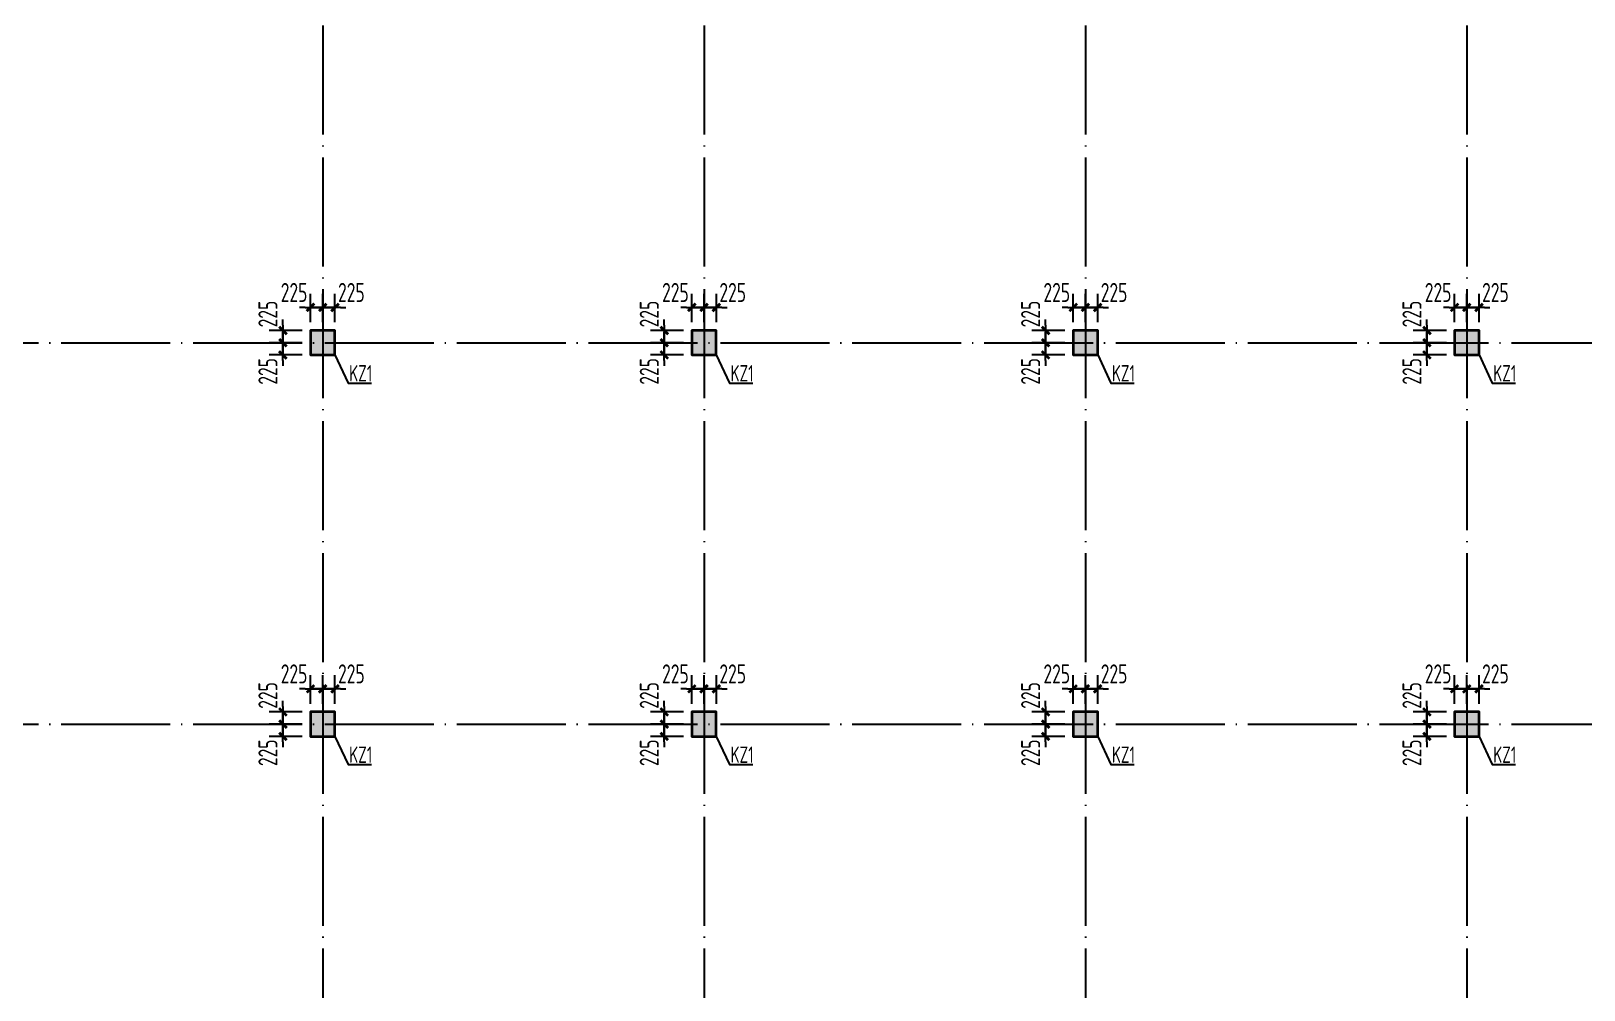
# Model space of a CAD drawing. Extents: x 8268344 to 8869063, y 669070 to 951310.
# Drawn here: x 8497654 to 8526159, y 915670 to 933268 of the extents above; entities that cross this region are included whole.
import ezdxf

# ---------------------------------------------------------------- set-up
doc = ezdxf.new("R2010")
doc.units = 0
doc.header["$LTSCALE"] = 1000
doc.linetypes.add('DOTE', pattern=[2.42, 2, -0.2, 0.02, -0.2])
doc.layers.get('0').update_dxf_attribs({"linetype": 'CONTINUOUS'})
doc.layers.get('Defpoints').update_dxf_attribs({"linetype": 'CONTINUOUS'})
for name, color, linetype in [('DIM', 3, 'CONTINUOUS'), ('DOTE', 1, 'DOTE'), ('PUB_TEXT', 7, 'CONTINUOUS'), ('柱涂实', 54, 'CONTINUOUS')]:
    doc.layers.add(name, color=color, linetype=linetype)
doc.layers.add('柱', color=2, linetype='CONTINUOUS', lineweight=35)
doc.styles.add('HZTXT', font='tssdeng.shx', dxfattribs={"width": 0.75, "bigfont": 'HZTXT.shx'})
doc.styles.add('TSSD_Dimension', font='Tssdeng.shx', dxfattribs={"width": 0.7, "bigfont": 'tssdchn.shx'})
doc.dimstyles.new('TSSD_100_100$0', dxfattribs={"dimtxt": 350, "dimasz": 100, "dimexe": 250, "dimexo": 150, "dimgap": 100, "dimtad": 1, "dimdec": 0, "dimzin": 0, "dimdsep": 46, "dimtxsty": 'TSSD_Dimension', "dimblk": '_TSDBK', "dimblk1": '_TSDBK', "dimblk2": '_TSDBK', "dimsah": 1, "dimcen": 0, "dimclrt": 7, "dimadec": 0, "dimazin": 0, "dimtfac": 1, "dimtdec": 0, "dimtix": 1, "dimtmove": 2, "dimatfit": 3, "dimldrblk": '_TSDBK', "dimfxl": 0, "dimtolj": 1, "dimtzin": 0, "dimarcsym": 0})

# ---------------------------------------------------------------- blocks, each defined once
blk = doc.blocks.new('_TSDBK')
blk.add_line((-1, 0), (1.5, 0))
at = {"const_width": 0.5}
blk.add_lwpolyline([(-0.7, -0.7), (0.7, 0.7)], dxfattribs=at)
blk = doc.blocks.new('*D200')
at = {"layer": 'Defpoints', "color": 0}
for p in [(8502783, 920773), (8502277, 920548), (8502783, 920548)]:
    blk.add_point(p, dxfattribs=at)
at = {"layer": 'DIM', "color": 0, "lineweight": -2}
for p, q in [((8502633, 920773), (8502027, 920773)), ((8502277, 920873), (8502277, 920973)), ((8502277, 920773), (8502277, 920548)), ((8502633, 920548), (8502027, 920548)), ((8502277, 920448), (8502277, 920348))]:
    blk.add_line(p, q, dxfattribs=at)
at = {"layer": 'DIM', "color": 0, "lineweight": -2, "xscale": 100, "yscale": 100, "zscale": 100}
for p, rotation in [((8502277, 920773), 270), ((8502277, 920548), 90)]:
    blk.add_blockref('_TSDBK', p, dxfattribs=dict(at, rotation=rotation))
at = {"layer": 'DIM', "color": 7, "insert": (8502002, 921074), "char_height": 350, "attachment_point": 5, "rotation": 90, "style": 'TSSD_Dimension'}
blk.add_mtext('\\A1;225', dxfattribs=at)
blk = doc.blocks.new('*D201')
at = {"layer": 'Defpoints', "color": 0}
for p in [(8502783, 920548), (8502277, 920323), (8502783, 920323)]:
    blk.add_point(p, dxfattribs=at)
at = {"layer": 'DIM', "color": 0, "lineweight": -2}
for p, q in [((8502277, 920648), (8502277, 920748)), ((8502633, 920548), (8502027, 920548)), ((8502277, 920548), (8502277, 920323)), ((8502633, 920323), (8502027, 920323)), ((8502277, 920223), (8502277, 920123))]:
    blk.add_line(p, q, dxfattribs=at)
at = {"layer": 'DIM', "color": 0, "lineweight": -2, "xscale": 100, "yscale": 100, "zscale": 100}
for p, rotation in [((8502277, 920548), 270), ((8502277, 920323), 90)]:
    blk.add_blockref('_TSDBK', p, dxfattribs=dict(at, rotation=rotation))
at = {"layer": 'DIM', "color": 7, "insert": (8502002, 920022), "char_height": 350, "attachment_point": 5, "rotation": 90, "style": 'TSSD_Dimension'}
blk.add_mtext('\\A1;225', dxfattribs=at)
blk = doc.blocks.new('*D202')
at = {"layer": 'Defpoints', "color": 0}
for p in [(8503233, 921196), (8503008, 920773), (8503233, 920773)]:
    blk.add_point(p, dxfattribs=at)
at = {"layer": 'DIM', "color": 0, "lineweight": -2}
for p, q in [((8503008, 920923), (8503008, 921446)), ((8503233, 920923), (8503233, 921446)), ((8502908, 921196), (8502808, 921196)), ((8503008, 921196), (8503233, 921196)), ((8503333, 921196), (8503433, 921196))]:
    blk.add_line(p, q, dxfattribs=at)
at = {"layer": 'DIM', "color": 0, "lineweight": -2, "xscale": 100, "yscale": 100, "zscale": 100}
blk.add_blockref('_TSDBK', (8503008, 921196), dxfattribs=at)
at = {"layer": 'DIM', "color": 0, "lineweight": -2, "xscale": 100, "yscale": 100, "zscale": 100, "rotation": 180}
blk.add_blockref('_TSDBK', (8503233, 921196), dxfattribs=at)
at = {"layer": 'DIM', "color": 7, "insert": (8503534, 921471), "char_height": 350, "attachment_point": 5, "style": 'TSSD_Dimension'}
blk.add_mtext('\\A1;225', dxfattribs=at)
blk = doc.blocks.new('*D203')
at = {"layer": 'Defpoints', "color": 0}
for p in [(8503008, 921196), (8502783, 920773), (8503008, 920773)]:
    blk.add_point(p, dxfattribs=at)
at = {"layer": 'DIM', "color": 0, "lineweight": -2}
for p, q in [((8502783, 920923), (8502783, 921446)), ((8503008, 920923), (8503008, 921446)), ((8502683, 921196), (8502583, 921196)), ((8502783, 921196), (8503008, 921196)), ((8503108, 921196), (8503208, 921196))]:
    blk.add_line(p, q, dxfattribs=at)
at = {"layer": 'DIM', "color": 0, "lineweight": -2, "xscale": 100, "yscale": 100, "zscale": 100}
blk.add_blockref('_TSDBK', (8502783, 921196), dxfattribs=at)
at = {"layer": 'DIM', "color": 0, "lineweight": -2, "xscale": 100, "yscale": 100, "zscale": 100, "rotation": 180}
blk.add_blockref('_TSDBK', (8503008, 921196), dxfattribs=at)
at = {"layer": 'DIM', "color": 7, "insert": (8502482, 921471), "char_height": 350, "attachment_point": 5, "style": 'TSSD_Dimension'}
blk.add_mtext('\\A1;225', dxfattribs=at)
blk = doc.blocks.new('*D204')
at = {"layer": 'Defpoints', "color": 0}
for p in [(8502277, 927548), (8502783, 927773), (8502783, 927548)]:
    blk.add_point(p, dxfattribs=at)
at = {"layer": 'DIM', "color": 0, "lineweight": -2}
for p, q in [((8502277, 927873), (8502277, 927973)), ((8502633, 927773), (8502027, 927773)), ((8502633, 927548), (8502027, 927548)), ((8502277, 927773), (8502277, 927548)), ((8502277, 927448), (8502277, 927348))]:
    blk.add_line(p, q, dxfattribs=at)
at = {"layer": 'DIM', "color": 0, "lineweight": -2, "xscale": 100, "yscale": 100, "zscale": 100}
for p, rotation in [((8502277, 927773), 270), ((8502277, 927548), 90)]:
    blk.add_blockref('_TSDBK', p, dxfattribs=dict(at, rotation=rotation))
at = {"layer": 'DIM', "color": 7, "insert": (8502002, 928074), "char_height": 350, "attachment_point": 5, "rotation": 90, "style": 'TSSD_Dimension'}
blk.add_mtext('\\A1;225', dxfattribs=at)
blk = doc.blocks.new('*D205')
at = {"layer": 'Defpoints', "color": 0}
for p in [(8502783, 927548), (8502277, 927323), (8502783, 927323)]:
    blk.add_point(p, dxfattribs=at)
at = {"layer": 'DIM', "color": 0, "lineweight": -2}
for p, q in [((8502633, 927548), (8502027, 927548)), ((8502277, 927648), (8502277, 927748)), ((8502277, 927548), (8502277, 927323)), ((8502633, 927323), (8502027, 927323)), ((8502277, 927223), (8502277, 927123))]:
    blk.add_line(p, q, dxfattribs=at)
at = {"layer": 'DIM', "color": 0, "lineweight": -2, "xscale": 100, "yscale": 100, "zscale": 100}
for p, rotation in [((8502277, 927548), 270), ((8502277, 927323), 90)]:
    blk.add_blockref('_TSDBK', p, dxfattribs=dict(at, rotation=rotation))
at = {"layer": 'DIM', "color": 7, "insert": (8502002, 927022), "char_height": 350, "attachment_point": 5, "rotation": 90, "style": 'TSSD_Dimension'}
blk.add_mtext('\\A1;225', dxfattribs=at)
blk = doc.blocks.new('*D206')
at = {"layer": 'Defpoints', "color": 0}
for p in [(8503233, 928196), (8503008, 927773), (8503233, 927773)]:
    blk.add_point(p, dxfattribs=at)
at = {"layer": 'DIM', "color": 0, "lineweight": -2}
for p, q in [((8503008, 927923), (8503008, 928446)), ((8503233, 927923), (8503233, 928446)), ((8502908, 928196), (8502808, 928196)), ((8503008, 928196), (8503233, 928196)), ((8503333, 928196), (8503433, 928196))]:
    blk.add_line(p, q, dxfattribs=at)
at = {"layer": 'DIM', "color": 0, "lineweight": -2, "xscale": 100, "yscale": 100, "zscale": 100}
blk.add_blockref('_TSDBK', (8503008, 928196), dxfattribs=at)
at = {"layer": 'DIM', "color": 0, "lineweight": -2, "xscale": 100, "yscale": 100, "zscale": 100, "rotation": 180}
blk.add_blockref('_TSDBK', (8503233, 928196), dxfattribs=at)
at = {"layer": 'DIM', "color": 7, "insert": (8503534, 928471), "char_height": 350, "attachment_point": 5, "style": 'TSSD_Dimension'}
blk.add_mtext('\\A1;225', dxfattribs=at)
blk = doc.blocks.new('*D207')
at = {"layer": 'Defpoints', "color": 0}
for p in [(8503008, 928196), (8502783, 927773), (8503008, 927773)]:
    blk.add_point(p, dxfattribs=at)
at = {"layer": 'DIM', "color": 0, "lineweight": -2}
for p, q in [((8502783, 927923), (8502783, 928446)), ((8503008, 927923), (8503008, 928446)), ((8502683, 928196), (8502583, 928196)), ((8502783, 928196), (8503008, 928196)), ((8503108, 928196), (8503208, 928196))]:
    blk.add_line(p, q, dxfattribs=at)
at = {"layer": 'DIM', "color": 0, "lineweight": -2, "xscale": 100, "yscale": 100, "zscale": 100}
blk.add_blockref('_TSDBK', (8502783, 928196), dxfattribs=at)
at = {"layer": 'DIM', "color": 0, "lineweight": -2, "xscale": 100, "yscale": 100, "zscale": 100, "rotation": 180}
blk.add_blockref('_TSDBK', (8503008, 928196), dxfattribs=at)
at = {"layer": 'DIM', "color": 7, "insert": (8502482, 928471), "char_height": 350, "attachment_point": 5, "style": 'TSSD_Dimension'}
blk.add_mtext('\\A1;225', dxfattribs=at)
blk = doc.blocks.new('*D228')
at = {"layer": 'Defpoints', "color": 0}
for p in [(8509783, 920773), (8509277, 920548), (8509783, 920548)]:
    blk.add_point(p, dxfattribs=at)
at = {"layer": 'DIM', "color": 0, "lineweight": -2}
for p, q in [((8509633, 920773), (8509027, 920773)), ((8509277, 920873), (8509277, 920973)), ((8509277, 920773), (8509277, 920548)), ((8509633, 920548), (8509027, 920548)), ((8509277, 920448), (8509277, 920348))]:
    blk.add_line(p, q, dxfattribs=at)
at = {"layer": 'DIM', "color": 0, "lineweight": -2, "xscale": 100, "yscale": 100, "zscale": 100}
for p, rotation in [((8509277, 920773), 270), ((8509277, 920548), 90)]:
    blk.add_blockref('_TSDBK', p, dxfattribs=dict(at, rotation=rotation))
at = {"layer": 'DIM', "color": 7, "insert": (8509002, 921074), "char_height": 350, "attachment_point": 5, "rotation": 90, "style": 'TSSD_Dimension'}
blk.add_mtext('\\A1;225', dxfattribs=at)
blk = doc.blocks.new('*D229')
at = {"layer": 'Defpoints', "color": 0}
for p in [(8509783, 920548), (8509277, 920323), (8509783, 920323)]:
    blk.add_point(p, dxfattribs=at)
at = {"layer": 'DIM', "color": 0, "lineweight": -2}
for p, q in [((8509277, 920648), (8509277, 920748)), ((8509633, 920548), (8509027, 920548)), ((8509277, 920548), (8509277, 920323)), ((8509633, 920323), (8509027, 920323)), ((8509277, 920223), (8509277, 920123))]:
    blk.add_line(p, q, dxfattribs=at)
at = {"layer": 'DIM', "color": 0, "lineweight": -2, "xscale": 100, "yscale": 100, "zscale": 100}
for p, rotation in [((8509277, 920548), 270), ((8509277, 920323), 90)]:
    blk.add_blockref('_TSDBK', p, dxfattribs=dict(at, rotation=rotation))
at = {"layer": 'DIM', "color": 7, "insert": (8509002, 920022), "char_height": 350, "attachment_point": 5, "rotation": 90, "style": 'TSSD_Dimension'}
blk.add_mtext('\\A1;225', dxfattribs=at)
blk = doc.blocks.new('*D230')
at = {"layer": 'Defpoints', "color": 0}
for p in [(8510233, 921196), (8510008, 920773), (8510233, 920773)]:
    blk.add_point(p, dxfattribs=at)
at = {"layer": 'DIM', "color": 0, "lineweight": -2}
for p, q in [((8510008, 920923), (8510008, 921446)), ((8510233, 920923), (8510233, 921446)), ((8509908, 921196), (8509808, 921196)), ((8510008, 921196), (8510233, 921196)), ((8510333, 921196), (8510433, 921196))]:
    blk.add_line(p, q, dxfattribs=at)
at = {"layer": 'DIM', "color": 0, "lineweight": -2, "xscale": 100, "yscale": 100, "zscale": 100}
blk.add_blockref('_TSDBK', (8510008, 921196), dxfattribs=at)
at = {"layer": 'DIM', "color": 0, "lineweight": -2, "xscale": 100, "yscale": 100, "zscale": 100, "rotation": 180}
blk.add_blockref('_TSDBK', (8510233, 921196), dxfattribs=at)
at = {"layer": 'DIM', "color": 7, "insert": (8510534, 921471), "char_height": 350, "attachment_point": 5, "style": 'TSSD_Dimension'}
blk.add_mtext('\\A1;225', dxfattribs=at)
blk = doc.blocks.new('*D231')
at = {"layer": 'Defpoints', "color": 0}
for p in [(8510008, 921196), (8509783, 920773), (8510008, 920773)]:
    blk.add_point(p, dxfattribs=at)
at = {"layer": 'DIM', "color": 0, "lineweight": -2}
for p, q in [((8509783, 920923), (8509783, 921446)), ((8510008, 920923), (8510008, 921446)), ((8509683, 921196), (8509583, 921196)), ((8509783, 921196), (8510008, 921196)), ((8510108, 921196), (8510208, 921196))]:
    blk.add_line(p, q, dxfattribs=at)
at = {"layer": 'DIM', "color": 0, "lineweight": -2, "xscale": 100, "yscale": 100, "zscale": 100}
blk.add_blockref('_TSDBK', (8509783, 921196), dxfattribs=at)
at = {"layer": 'DIM', "color": 0, "lineweight": -2, "xscale": 100, "yscale": 100, "zscale": 100, "rotation": 180}
blk.add_blockref('_TSDBK', (8510008, 921196), dxfattribs=at)
at = {"layer": 'DIM', "color": 7, "insert": (8509482, 921471), "char_height": 350, "attachment_point": 5, "style": 'TSSD_Dimension'}
blk.add_mtext('\\A1;225', dxfattribs=at)
blk = doc.blocks.new('*D232')
at = {"layer": 'Defpoints', "color": 0}
for p in [(8509277, 927548), (8509783, 927773), (8509783, 927548)]:
    blk.add_point(p, dxfattribs=at)
at = {"layer": 'DIM', "color": 0, "lineweight": -2}
for p, q in [((8509277, 927873), (8509277, 927973)), ((8509633, 927773), (8509027, 927773)), ((8509633, 927548), (8509027, 927548)), ((8509277, 927773), (8509277, 927548)), ((8509277, 927448), (8509277, 927348))]:
    blk.add_line(p, q, dxfattribs=at)
at = {"layer": 'DIM', "color": 0, "lineweight": -2, "xscale": 100, "yscale": 100, "zscale": 100}
for p, rotation in [((8509277, 927773), 270), ((8509277, 927548), 90)]:
    blk.add_blockref('_TSDBK', p, dxfattribs=dict(at, rotation=rotation))
at = {"layer": 'DIM', "color": 7, "insert": (8509002, 928074), "char_height": 350, "attachment_point": 5, "rotation": 90, "style": 'TSSD_Dimension'}
blk.add_mtext('\\A1;225', dxfattribs=at)
blk = doc.blocks.new('*D233')
at = {"layer": 'Defpoints', "color": 0}
for p in [(8509783, 927548), (8509277, 927323), (8509783, 927323)]:
    blk.add_point(p, dxfattribs=at)
at = {"layer": 'DIM', "color": 0, "lineweight": -2}
for p, q in [((8509633, 927548), (8509027, 927548)), ((8509277, 927648), (8509277, 927748)), ((8509277, 927548), (8509277, 927323)), ((8509633, 927323), (8509027, 927323)), ((8509277, 927223), (8509277, 927123))]:
    blk.add_line(p, q, dxfattribs=at)
at = {"layer": 'DIM', "color": 0, "lineweight": -2, "xscale": 100, "yscale": 100, "zscale": 100}
for p, rotation in [((8509277, 927548), 270), ((8509277, 927323), 90)]:
    blk.add_blockref('_TSDBK', p, dxfattribs=dict(at, rotation=rotation))
at = {"layer": 'DIM', "color": 7, "insert": (8509002, 927022), "char_height": 350, "attachment_point": 5, "rotation": 90, "style": 'TSSD_Dimension'}
blk.add_mtext('\\A1;225', dxfattribs=at)
blk = doc.blocks.new('*D234')
at = {"layer": 'Defpoints', "color": 0}
for p in [(8510233, 928196), (8510008, 927773), (8510233, 927773)]:
    blk.add_point(p, dxfattribs=at)
at = {"layer": 'DIM', "color": 0, "lineweight": -2}
for p, q in [((8510008, 927923), (8510008, 928446)), ((8510233, 927923), (8510233, 928446)), ((8509908, 928196), (8509808, 928196)), ((8510008, 928196), (8510233, 928196)), ((8510333, 928196), (8510433, 928196))]:
    blk.add_line(p, q, dxfattribs=at)
at = {"layer": 'DIM', "color": 0, "lineweight": -2, "xscale": 100, "yscale": 100, "zscale": 100}
blk.add_blockref('_TSDBK', (8510008, 928196), dxfattribs=at)
at = {"layer": 'DIM', "color": 0, "lineweight": -2, "xscale": 100, "yscale": 100, "zscale": 100, "rotation": 180}
blk.add_blockref('_TSDBK', (8510233, 928196), dxfattribs=at)
at = {"layer": 'DIM', "color": 7, "insert": (8510534, 928471), "char_height": 350, "attachment_point": 5, "style": 'TSSD_Dimension'}
blk.add_mtext('\\A1;225', dxfattribs=at)
blk = doc.blocks.new('*D235')
at = {"layer": 'Defpoints', "color": 0}
for p in [(8510008, 928196), (8509783, 927773), (8510008, 927773)]:
    blk.add_point(p, dxfattribs=at)
at = {"layer": 'DIM', "color": 0, "lineweight": -2}
for p, q in [((8509783, 927923), (8509783, 928446)), ((8510008, 927923), (8510008, 928446)), ((8509683, 928196), (8509583, 928196)), ((8509783, 928196), (8510008, 928196)), ((8510108, 928196), (8510208, 928196))]:
    blk.add_line(p, q, dxfattribs=at)
at = {"layer": 'DIM', "color": 0, "lineweight": -2, "xscale": 100, "yscale": 100, "zscale": 100}
blk.add_blockref('_TSDBK', (8509783, 928196), dxfattribs=at)
at = {"layer": 'DIM', "color": 0, "lineweight": -2, "xscale": 100, "yscale": 100, "zscale": 100, "rotation": 180}
blk.add_blockref('_TSDBK', (8510008, 928196), dxfattribs=at)
at = {"layer": 'DIM', "color": 7, "insert": (8509482, 928471), "char_height": 350, "attachment_point": 5, "style": 'TSSD_Dimension'}
blk.add_mtext('\\A1;225', dxfattribs=at)
blk = doc.blocks.new('*D1586')
at = {"layer": 'Defpoints', "color": 0}
for p in [(8516783, 920773), (8516277, 920548), (8516783, 920548)]:
    blk.add_point(p, dxfattribs=at)
at = {"layer": 'DIM', "color": 0, "lineweight": -2}
for p, q in [((8516633, 920773), (8516027, 920773)), ((8516277, 920873), (8516277, 920973)), ((8516277, 920773), (8516277, 920548)), ((8516633, 920548), (8516027, 920548)), ((8516277, 920448), (8516277, 920348))]:
    blk.add_line(p, q, dxfattribs=at)
at = {"layer": 'DIM', "color": 0, "lineweight": -2, "xscale": 100, "yscale": 100, "zscale": 100}
for p, rotation in [((8516277, 920773), 270), ((8516277, 920548), 90)]:
    blk.add_blockref('_TSDBK', p, dxfattribs=dict(at, rotation=rotation))
at = {"layer": 'DIM', "color": 7, "insert": (8516002, 921074), "char_height": 350, "attachment_point": 5, "rotation": 90, "style": 'TSSD_Dimension'}
blk.add_mtext('\\A1;225', dxfattribs=at)
blk = doc.blocks.new('*D1587')
at = {"layer": 'Defpoints', "color": 0}
for p in [(8516783, 920548), (8516277, 920323), (8516783, 920323)]:
    blk.add_point(p, dxfattribs=at)
at = {"layer": 'DIM', "color": 0, "lineweight": -2}
for p, q in [((8516277, 920648), (8516277, 920748)), ((8516633, 920548), (8516027, 920548)), ((8516277, 920548), (8516277, 920323)), ((8516633, 920323), (8516027, 920323)), ((8516277, 920223), (8516277, 920123))]:
    blk.add_line(p, q, dxfattribs=at)
at = {"layer": 'DIM', "color": 0, "lineweight": -2, "xscale": 100, "yscale": 100, "zscale": 100}
for p, rotation in [((8516277, 920548), 270), ((8516277, 920323), 90)]:
    blk.add_blockref('_TSDBK', p, dxfattribs=dict(at, rotation=rotation))
at = {"layer": 'DIM', "color": 7, "insert": (8516002, 920022), "char_height": 350, "attachment_point": 5, "rotation": 90, "style": 'TSSD_Dimension'}
blk.add_mtext('\\A1;225', dxfattribs=at)
blk = doc.blocks.new('*D1588')
at = {"layer": 'Defpoints', "color": 0}
for p in [(8517233, 921196), (8517008, 920773), (8517233, 920773)]:
    blk.add_point(p, dxfattribs=at)
at = {"layer": 'DIM', "color": 0, "lineweight": -2}
for p, q in [((8517008, 920923), (8517008, 921446)), ((8517233, 920923), (8517233, 921446)), ((8516908, 921196), (8516808, 921196)), ((8517008, 921196), (8517233, 921196)), ((8517333, 921196), (8517433, 921196))]:
    blk.add_line(p, q, dxfattribs=at)
at = {"layer": 'DIM', "color": 0, "lineweight": -2, "xscale": 100, "yscale": 100, "zscale": 100}
blk.add_blockref('_TSDBK', (8517008, 921196), dxfattribs=at)
at = {"layer": 'DIM', "color": 0, "lineweight": -2, "xscale": 100, "yscale": 100, "zscale": 100, "rotation": 180}
blk.add_blockref('_TSDBK', (8517233, 921196), dxfattribs=at)
at = {"layer": 'DIM', "color": 7, "insert": (8517534, 921471), "char_height": 350, "attachment_point": 5, "style": 'TSSD_Dimension'}
blk.add_mtext('\\A1;225', dxfattribs=at)
blk = doc.blocks.new('*D1589')
at = {"layer": 'Defpoints', "color": 0}
for p in [(8517008, 921196), (8516783, 920773), (8517008, 920773)]:
    blk.add_point(p, dxfattribs=at)
at = {"layer": 'DIM', "color": 0, "lineweight": -2}
for p, q in [((8516783, 920923), (8516783, 921446)), ((8517008, 920923), (8517008, 921446)), ((8516683, 921196), (8516583, 921196)), ((8516783, 921196), (8517008, 921196)), ((8517108, 921196), (8517208, 921196))]:
    blk.add_line(p, q, dxfattribs=at)
at = {"layer": 'DIM', "color": 0, "lineweight": -2, "xscale": 100, "yscale": 100, "zscale": 100}
blk.add_blockref('_TSDBK', (8516783, 921196), dxfattribs=at)
at = {"layer": 'DIM', "color": 0, "lineweight": -2, "xscale": 100, "yscale": 100, "zscale": 100, "rotation": 180}
blk.add_blockref('_TSDBK', (8517008, 921196), dxfattribs=at)
at = {"layer": 'DIM', "color": 7, "insert": (8516482, 921471), "char_height": 350, "attachment_point": 5, "style": 'TSSD_Dimension'}
blk.add_mtext('\\A1;225', dxfattribs=at)
blk = doc.blocks.new('*D1590')
at = {"layer": 'Defpoints', "color": 0}
for p in [(8516277, 927548), (8516783, 927773), (8516783, 927548)]:
    blk.add_point(p, dxfattribs=at)
at = {"layer": 'DIM', "color": 0, "lineweight": -2}
for p, q in [((8516277, 927873), (8516277, 927973)), ((8516633, 927773), (8516027, 927773)), ((8516633, 927548), (8516027, 927548)), ((8516277, 927773), (8516277, 927548)), ((8516277, 927448), (8516277, 927348))]:
    blk.add_line(p, q, dxfattribs=at)
at = {"layer": 'DIM', "color": 0, "lineweight": -2, "xscale": 100, "yscale": 100, "zscale": 100}
for p, rotation in [((8516277, 927773), 270), ((8516277, 927548), 90)]:
    blk.add_blockref('_TSDBK', p, dxfattribs=dict(at, rotation=rotation))
at = {"layer": 'DIM', "color": 7, "insert": (8516002, 928074), "char_height": 350, "attachment_point": 5, "rotation": 90, "style": 'TSSD_Dimension'}
blk.add_mtext('\\A1;225', dxfattribs=at)
blk = doc.blocks.new('*D1591')
at = {"layer": 'Defpoints', "color": 0}
for p in [(8516783, 927548), (8516277, 927323), (8516783, 927323)]:
    blk.add_point(p, dxfattribs=at)
at = {"layer": 'DIM', "color": 0, "lineweight": -2}
for p, q in [((8516633, 927548), (8516027, 927548)), ((8516277, 927648), (8516277, 927748)), ((8516277, 927548), (8516277, 927323)), ((8516633, 927323), (8516027, 927323)), ((8516277, 927223), (8516277, 927123))]:
    blk.add_line(p, q, dxfattribs=at)
at = {"layer": 'DIM', "color": 0, "lineweight": -2, "xscale": 100, "yscale": 100, "zscale": 100}
for p, rotation in [((8516277, 927548), 270), ((8516277, 927323), 90)]:
    blk.add_blockref('_TSDBK', p, dxfattribs=dict(at, rotation=rotation))
at = {"layer": 'DIM', "color": 7, "insert": (8516002, 927022), "char_height": 350, "attachment_point": 5, "rotation": 90, "style": 'TSSD_Dimension'}
blk.add_mtext('\\A1;225', dxfattribs=at)
blk = doc.blocks.new('*D1592')
at = {"layer": 'Defpoints', "color": 0}
for p in [(8517233, 928196), (8517008, 927773), (8517233, 927773)]:
    blk.add_point(p, dxfattribs=at)
at = {"layer": 'DIM', "color": 0, "lineweight": -2}
for p, q in [((8517008, 927923), (8517008, 928446)), ((8517233, 927923), (8517233, 928446)), ((8516908, 928196), (8516808, 928196)), ((8517008, 928196), (8517233, 928196)), ((8517333, 928196), (8517433, 928196))]:
    blk.add_line(p, q, dxfattribs=at)
at = {"layer": 'DIM', "color": 0, "lineweight": -2, "xscale": 100, "yscale": 100, "zscale": 100}
blk.add_blockref('_TSDBK', (8517008, 928196), dxfattribs=at)
at = {"layer": 'DIM', "color": 0, "lineweight": -2, "xscale": 100, "yscale": 100, "zscale": 100, "rotation": 180}
blk.add_blockref('_TSDBK', (8517233, 928196), dxfattribs=at)
at = {"layer": 'DIM', "color": 7, "insert": (8517534, 928471), "char_height": 350, "attachment_point": 5, "style": 'TSSD_Dimension'}
blk.add_mtext('\\A1;225', dxfattribs=at)
blk = doc.blocks.new('*D1593')
at = {"layer": 'Defpoints', "color": 0}
for p in [(8517008, 928196), (8516783, 927773), (8517008, 927773)]:
    blk.add_point(p, dxfattribs=at)
at = {"layer": 'DIM', "color": 0, "lineweight": -2}
for p, q in [((8516783, 927923), (8516783, 928446)), ((8517008, 927923), (8517008, 928446)), ((8516683, 928196), (8516583, 928196)), ((8516783, 928196), (8517008, 928196)), ((8517108, 928196), (8517208, 928196))]:
    blk.add_line(p, q, dxfattribs=at)
at = {"layer": 'DIM', "color": 0, "lineweight": -2, "xscale": 100, "yscale": 100, "zscale": 100}
blk.add_blockref('_TSDBK', (8516783, 928196), dxfattribs=at)
at = {"layer": 'DIM', "color": 0, "lineweight": -2, "xscale": 100, "yscale": 100, "zscale": 100, "rotation": 180}
blk.add_blockref('_TSDBK', (8517008, 928196), dxfattribs=at)
at = {"layer": 'DIM', "color": 7, "insert": (8516482, 928471), "char_height": 350, "attachment_point": 5, "style": 'TSSD_Dimension'}
blk.add_mtext('\\A1;225', dxfattribs=at)
blk = doc.blocks.new('*D1610')
at = {"layer": 'Defpoints', "color": 0}
for p in [(8523783, 920773), (8523277, 920548), (8523783, 920548)]:
    blk.add_point(p, dxfattribs=at)
at = {"layer": 'DIM', "color": 0, "lineweight": -2}
for p, q in [((8523633, 920773), (8523027, 920773)), ((8523277, 920873), (8523277, 920973)), ((8523277, 920773), (8523277, 920548)), ((8523633, 920548), (8523027, 920548)), ((8523277, 920448), (8523277, 920348))]:
    blk.add_line(p, q, dxfattribs=at)
at = {"layer": 'DIM', "color": 0, "lineweight": -2, "xscale": 100, "yscale": 100, "zscale": 100}
for p, rotation in [((8523277, 920773), 270), ((8523277, 920548), 90)]:
    blk.add_blockref('_TSDBK', p, dxfattribs=dict(at, rotation=rotation))
at = {"layer": 'DIM', "color": 7, "insert": (8523002, 921074), "char_height": 350, "attachment_point": 5, "rotation": 90, "style": 'TSSD_Dimension'}
blk.add_mtext('\\A1;225', dxfattribs=at)
blk = doc.blocks.new('*D1611')
at = {"layer": 'Defpoints', "color": 0}
for p in [(8523783, 920548), (8523277, 920323), (8523783, 920323)]:
    blk.add_point(p, dxfattribs=at)
at = {"layer": 'DIM', "color": 0, "lineweight": -2}
for p, q in [((8523277, 920648), (8523277, 920748)), ((8523633, 920548), (8523027, 920548)), ((8523277, 920548), (8523277, 920323)), ((8523633, 920323), (8523027, 920323)), ((8523277, 920223), (8523277, 920123))]:
    blk.add_line(p, q, dxfattribs=at)
at = {"layer": 'DIM', "color": 0, "lineweight": -2, "xscale": 100, "yscale": 100, "zscale": 100}
for p, rotation in [((8523277, 920548), 270), ((8523277, 920323), 90)]:
    blk.add_blockref('_TSDBK', p, dxfattribs=dict(at, rotation=rotation))
at = {"layer": 'DIM', "color": 7, "insert": (8523002, 920022), "char_height": 350, "attachment_point": 5, "rotation": 90, "style": 'TSSD_Dimension'}
blk.add_mtext('\\A1;225', dxfattribs=at)
blk = doc.blocks.new('*D1612')
at = {"layer": 'Defpoints', "color": 0}
for p in [(8524233, 921196), (8524008, 920773), (8524233, 920773)]:
    blk.add_point(p, dxfattribs=at)
at = {"layer": 'DIM', "color": 0, "lineweight": -2}
for p, q in [((8524008, 920923), (8524008, 921446)), ((8524233, 920923), (8524233, 921446)), ((8523908, 921196), (8523808, 921196)), ((8524008, 921196), (8524233, 921196)), ((8524333, 921196), (8524433, 921196))]:
    blk.add_line(p, q, dxfattribs=at)
at = {"layer": 'DIM', "color": 0, "lineweight": -2, "xscale": 100, "yscale": 100, "zscale": 100}
blk.add_blockref('_TSDBK', (8524008, 921196), dxfattribs=at)
at = {"layer": 'DIM', "color": 0, "lineweight": -2, "xscale": 100, "yscale": 100, "zscale": 100, "rotation": 180}
blk.add_blockref('_TSDBK', (8524233, 921196), dxfattribs=at)
at = {"layer": 'DIM', "color": 7, "insert": (8524534, 921471), "char_height": 350, "attachment_point": 5, "style": 'TSSD_Dimension'}
blk.add_mtext('\\A1;225', dxfattribs=at)
blk = doc.blocks.new('*D1613')
at = {"layer": 'Defpoints', "color": 0}
for p in [(8524008, 921196), (8523783, 920773), (8524008, 920773)]:
    blk.add_point(p, dxfattribs=at)
at = {"layer": 'DIM', "color": 0, "lineweight": -2}
for p, q in [((8523783, 920923), (8523783, 921446)), ((8524008, 920923), (8524008, 921446)), ((8523683, 921196), (8523583, 921196)), ((8523783, 921196), (8524008, 921196)), ((8524108, 921196), (8524208, 921196))]:
    blk.add_line(p, q, dxfattribs=at)
at = {"layer": 'DIM', "color": 0, "lineweight": -2, "xscale": 100, "yscale": 100, "zscale": 100}
blk.add_blockref('_TSDBK', (8523783, 921196), dxfattribs=at)
at = {"layer": 'DIM', "color": 0, "lineweight": -2, "xscale": 100, "yscale": 100, "zscale": 100, "rotation": 180}
blk.add_blockref('_TSDBK', (8524008, 921196), dxfattribs=at)
at = {"layer": 'DIM', "color": 7, "insert": (8523482, 921471), "char_height": 350, "attachment_point": 5, "style": 'TSSD_Dimension'}
blk.add_mtext('\\A1;225', dxfattribs=at)
blk = doc.blocks.new('*D1614')
at = {"layer": 'Defpoints', "color": 0}
for p in [(8523277, 927548), (8523783, 927773), (8523783, 927548)]:
    blk.add_point(p, dxfattribs=at)
at = {"layer": 'DIM', "color": 0, "lineweight": -2}
for p, q in [((8523277, 927873), (8523277, 927973)), ((8523633, 927773), (8523027, 927773)), ((8523633, 927548), (8523027, 927548)), ((8523277, 927773), (8523277, 927548)), ((8523277, 927448), (8523277, 927348))]:
    blk.add_line(p, q, dxfattribs=at)
at = {"layer": 'DIM', "color": 0, "lineweight": -2, "xscale": 100, "yscale": 100, "zscale": 100}
for p, rotation in [((8523277, 927773), 270), ((8523277, 927548), 90)]:
    blk.add_blockref('_TSDBK', p, dxfattribs=dict(at, rotation=rotation))
at = {"layer": 'DIM', "color": 7, "insert": (8523002, 928074), "char_height": 350, "attachment_point": 5, "rotation": 90, "style": 'TSSD_Dimension'}
blk.add_mtext('\\A1;225', dxfattribs=at)
blk = doc.blocks.new('*D1615')
at = {"layer": 'Defpoints', "color": 0}
for p in [(8523783, 927548), (8523277, 927323), (8523783, 927323)]:
    blk.add_point(p, dxfattribs=at)
at = {"layer": 'DIM', "color": 0, "lineweight": -2}
for p, q in [((8523633, 927548), (8523027, 927548)), ((8523277, 927648), (8523277, 927748)), ((8523277, 927548), (8523277, 927323)), ((8523633, 927323), (8523027, 927323)), ((8523277, 927223), (8523277, 927123))]:
    blk.add_line(p, q, dxfattribs=at)
at = {"layer": 'DIM', "color": 0, "lineweight": -2, "xscale": 100, "yscale": 100, "zscale": 100}
for p, rotation in [((8523277, 927548), 270), ((8523277, 927323), 90)]:
    blk.add_blockref('_TSDBK', p, dxfattribs=dict(at, rotation=rotation))
at = {"layer": 'DIM', "color": 7, "insert": (8523002, 927022), "char_height": 350, "attachment_point": 5, "rotation": 90, "style": 'TSSD_Dimension'}
blk.add_mtext('\\A1;225', dxfattribs=at)
blk = doc.blocks.new('*D1616')
at = {"layer": 'Defpoints', "color": 0}
for p in [(8524233, 928196), (8524008, 927773), (8524233, 927773)]:
    blk.add_point(p, dxfattribs=at)
at = {"layer": 'DIM', "color": 0, "lineweight": -2}
for p, q in [((8524008, 927923), (8524008, 928446)), ((8524233, 927923), (8524233, 928446)), ((8523908, 928196), (8523808, 928196)), ((8524008, 928196), (8524233, 928196)), ((8524333, 928196), (8524433, 928196))]:
    blk.add_line(p, q, dxfattribs=at)
at = {"layer": 'DIM', "color": 0, "lineweight": -2, "xscale": 100, "yscale": 100, "zscale": 100}
blk.add_blockref('_TSDBK', (8524008, 928196), dxfattribs=at)
at = {"layer": 'DIM', "color": 0, "lineweight": -2, "xscale": 100, "yscale": 100, "zscale": 100, "rotation": 180}
blk.add_blockref('_TSDBK', (8524233, 928196), dxfattribs=at)
at = {"layer": 'DIM', "color": 7, "insert": (8524534, 928471), "char_height": 350, "attachment_point": 5, "style": 'TSSD_Dimension'}
blk.add_mtext('\\A1;225', dxfattribs=at)
blk = doc.blocks.new('*D1617')
at = {"layer": 'Defpoints', "color": 0}
for p in [(8524008, 928196), (8523783, 927773), (8524008, 927773)]:
    blk.add_point(p, dxfattribs=at)
at = {"layer": 'DIM', "color": 0, "lineweight": -2}
for p, q in [((8523783, 927923), (8523783, 928446)), ((8524008, 927923), (8524008, 928446)), ((8523683, 928196), (8523583, 928196)), ((8523783, 928196), (8524008, 928196)), ((8524108, 928196), (8524208, 928196))]:
    blk.add_line(p, q, dxfattribs=at)
at = {"layer": 'DIM', "color": 0, "lineweight": -2, "xscale": 100, "yscale": 100, "zscale": 100}
blk.add_blockref('_TSDBK', (8523783, 928196), dxfattribs=at)
at = {"layer": 'DIM', "color": 0, "lineweight": -2, "xscale": 100, "yscale": 100, "zscale": 100, "rotation": 180}
blk.add_blockref('_TSDBK', (8524008, 928196), dxfattribs=at)
at = {"layer": 'DIM', "color": 7, "insert": (8523482, 928471), "char_height": 350, "attachment_point": 5, "style": 'TSSD_Dimension'}
blk.add_mtext('\\A1;225', dxfattribs=at)

msp = doc.modelspace()

# ---------------------------------------------------------------- hatches: boundary and pattern name
at = {"layer": '柱涂实'}
for points in [[(8503232.9, 927323.2), (8503232.9, 927773.2), (8502782.9, 927773.2), (8502782.9, 927323.2)], [(8510232.9, 927323.2), (8510232.9, 927773.2), (8509782.9, 927773.2), (8509782.9, 927323.2)], [(8517232.9, 927323.2), (8517232.9, 927773.2), (8516782.9, 927773.2), (8516782.9, 927323.2)], [(8524232.9, 927323.2), (8524232.9, 927773.2), (8523782.9, 927773.2), (8523782.9, 927323.2)], [(8503232.9, 920323.2), (8503232.9, 920773.2), (8502782.9, 920773.2), (8502782.9, 920323.2)], [(8510232.9, 920323.2), (8510232.9, 920773.2), (8509782.9, 920773.2), (8509782.9, 920323.2)], [(8517232.9, 920323.2), (8517232.9, 920773.2), (8516782.9, 920773.2), (8516782.9, 920323.2)], [(8524232.9, 920323.2), (8524232.9, 920773.2), (8523782.9, 920773.2), (8523782.9, 920323.2)]]:
    msp.add_hatch(color=256, dxfattribs=at).paths.add_polyline_path(points)

# ---------------------------------------------------------------- linework, layer by layer
at = {"layer": 'DOTE'}
for p, q in [((8503007.9, 943048.2), (8503007.9, 898048.2)), ((8510007.9, 943048.2), (8510007.9, 898048.2)), ((8517007.9, 943048.2), (8517007.9, 898048.2)), ((8524007.9, 943048.2), (8524007.9, 898048.2)), ((8437707.9, 927548.2), (8539007.9, 927548.2)), ((8437707.9, 920548.2), (8539007.9, 920548.2))]:
    msp.add_line(p, q, dxfattribs=at)
at = {"layer": 'PUB_TEXT', "color": 7}
for points in [[(8503232.9, 927323.2), (8503472.3, 926805.4), (8503903.6, 926805.4)], [(8510232.9, 927323.2), (8510472.3, 926805.4), (8510903.6, 926805.4)], [(8517232.9, 927323.2), (8517472.3, 926805.4), (8517903.6, 926805.4)], [(8524232.9, 927323.2), (8524472.3, 926805.4), (8524903.6, 926805.4)], [(8503232.9, 920323.2), (8503472.3, 919805.4), (8503903.6, 919805.4)], [(8510232.9, 920323.2), (8510472.3, 919805.4), (8510903.6, 919805.4)], [(8517232.9, 920323.2), (8517472.3, 919805.4), (8517903.6, 919805.4)], [(8524232.9, 920323.2), (8524472.3, 919805.4), (8524903.6, 919805.4)]]:
    msp.add_lwpolyline(points, dxfattribs=at)
at = {"layer": '柱'}
for points in [[(8503232.9, 927323.2), (8503232.9, 927773.2), (8502782.9, 927773.2), (8502782.9, 927323.2)], [(8510232.9, 927323.2), (8510232.9, 927773.2), (8509782.9, 927773.2), (8509782.9, 927323.2)], [(8517232.9, 927323.2), (8517232.9, 927773.2), (8516782.9, 927773.2), (8516782.9, 927323.2)], [(8524232.9, 927323.2), (8524232.9, 927773.2), (8523782.9, 927773.2), (8523782.9, 927323.2)], [(8503232.9, 920323.2), (8503232.9, 920773.2), (8502782.9, 920773.2), (8502782.9, 920323.2)], [(8510232.9, 920323.2), (8510232.9, 920773.2), (8509782.9, 920773.2), (8509782.9, 920323.2)], [(8517232.9, 920323.2), (8517232.9, 920773.2), (8516782.9, 920773.2), (8516782.9, 920323.2)], [(8524232.9, 920323.2), (8524232.9, 920773.2), (8523782.9, 920773.2), (8523782.9, 920323.2)]]:
    msp.add_lwpolyline(points, close=True, dxfattribs=at)
at = {"layer": '柱涂实', "linetype": 'Continuous'}
for points in [[(8503232.9, 927323.2), (8503232.9, 927773.2), (8502782.9, 927773.2), (8502782.9, 927323.2)], [(8510232.9, 927323.2), (8510232.9, 927773.2), (8509782.9, 927773.2), (8509782.9, 927323.2)], [(8517232.9, 927323.2), (8517232.9, 927773.2), (8516782.9, 927773.2), (8516782.9, 927323.2)], [(8524232.9, 927323.2), (8524232.9, 927773.2), (8523782.9, 927773.2), (8523782.9, 927323.2)], [(8503232.9, 920323.2), (8503232.9, 920773.2), (8502782.9, 920773.2), (8502782.9, 920323.2)], [(8510232.9, 920323.2), (8510232.9, 920773.2), (8509782.9, 920773.2), (8509782.9, 920323.2)], [(8517232.9, 920323.2), (8517232.9, 920773.2), (8516782.9, 920773.2), (8516782.9, 920323.2)], [(8524232.9, 920323.2), (8524232.9, 920773.2), (8523782.9, 920773.2), (8523782.9, 920323.2)]]:
    msp.add_lwpolyline(points, close=True, dxfattribs=at)

# ---------------------------------------------------------------- texts
at = {"layer": 'PUB_TEXT', "color": 6, "style": 'HZTXT', "width": 0.7}
for p in [(8503493.9, 926837.4), (8510493.9, 926837.4), (8517493.9, 926837.4), (8524493.9, 926837.4), (8503493.9, 919837.4), (8510493.9, 919837.4), (8517493.9, 919837.4), (8524493.9, 919837.4)]:
    msp.add_text('KZ1', height=300, dxfattribs=at).set_placement(p)

# ---------------------------------------------------------------- dimensions: what is measured, and where the dimension line sits
at = {"layer": 'DIM'}
for base, p1, p2, picture, middle in [((8503007.9, 928196.1), (8502782.9, 927773.2), (8503007.9, 927773.2), '*D207', (8502481.8, 928471.1)), ((8503232.9, 928196.1), (8503007.9, 927773.2), (8503232.9, 927773.2), '*D206', (8503534, 928471.1)), ((8510007.9, 928196.1), (8509782.9, 927773.2), (8510007.9, 927773.2), '*D235', (8509481.8, 928471.1)), ((8510232.9, 928196.1), (8510007.9, 927773.2), (8510232.9, 927773.2), '*D234', (8510534, 928471.1)), ((8517007.9, 928196.1), (8516782.9, 927773.2), (8517007.9, 927773.2), '*D1593', (8516481.8, 928471.1)), ((8517232.9, 928196.1), (8517007.9, 927773.2), (8517232.9, 927773.2), '*D1592', (8517534, 928471.1)), ((8524007.9, 928196.1), (8523782.9, 927773.2), (8524007.9, 927773.2), '*D1617', (8523481.8, 928471.1)), ((8524232.9, 928196.1), (8524007.9, 927773.2), (8524232.9, 927773.2), '*D1616', (8524534, 928471.1)), ((8503007.9, 921196.1), (8502782.9, 920773.2), (8503007.9, 920773.2), '*D203', (8502481.8, 921471.1)), ((8503232.9, 921196.1), (8503007.9, 920773.2), (8503232.9, 920773.2), '*D202', (8503534, 921471.1)), ((8510007.9, 921196.1), (8509782.9, 920773.2), (8510007.9, 920773.2), '*D231', (8509481.8, 921471.1)), ((8510232.9, 921196.1), (8510007.9, 920773.2), (8510232.9, 920773.2), '*D230', (8510534, 921471.1)), ((8517007.9, 921196.1), (8516782.9, 920773.2), (8517007.9, 920773.2), '*D1589', (8516481.8, 921471.1)), ((8517232.9, 921196.1), (8517007.9, 920773.2), (8517232.9, 920773.2), '*D1588', (8517534, 921471.1)), ((8524007.9, 921196.1), (8523782.9, 920773.2), (8524007.9, 920773.2), '*D1613', (8523481.8, 921471.1)), ((8524232.9, 921196.1), (8524007.9, 920773.2), (8524232.9, 920773.2), '*D1612', (8524534, 921471.1))]:
    dim = msp.add_linear_dim(base=base, p1=p1, p2=p2, dimstyle='TSSD_100_100$0', dxfattribs=at)
    dim.commit()
    dim.dimension.update_dxf_attribs({"geometry": picture, "text_midpoint": middle, "dimtype": 160})
for base, p1, p2, picture, middle in [((8502276.8, 927548.2), (8502782.9, 927773.2), (8502782.9, 927548.2), '*D204', (8502001.8, 928074.3)), ((8509276.8, 927548.2), (8509782.9, 927773.2), (8509782.9, 927548.2), '*D232', (8509001.8, 928074.3)), ((8516276.8, 927548.2), (8516782.9, 927773.2), (8516782.9, 927548.2), '*D1590', (8516001.8, 928074.3)), ((8523276.8, 927548.2), (8523782.9, 927773.2), (8523782.9, 927548.2), '*D1614', (8523001.8, 928074.3)), ((8502276.8, 927323.2), (8502782.9, 927548.2), (8502782.9, 927323.2), '*D205', (8502001.8, 927022.2)), ((8509276.8, 927323.2), (8509782.9, 927548.2), (8509782.9, 927323.2), '*D233', (8509001.8, 927022.1)), ((8516276.8, 927323.2), (8516782.9, 927548.2), (8516782.9, 927323.2), '*D1591', (8516001.8, 927022.2)), ((8523276.8, 927323.2), (8523782.9, 927548.2), (8523782.9, 927323.2), '*D1615', (8523001.8, 927022.2)), ((8502276.8, 920548.2), (8502782.9, 920773.2), (8502782.9, 920548.2), '*D200', (8502001.8, 921074.3)), ((8509276.8, 920548.2), (8509782.9, 920773.2), (8509782.9, 920548.2), '*D228', (8509001.8, 921074.3)), ((8516276.8, 920548.2), (8516782.9, 920773.2), (8516782.9, 920548.2), '*D1586', (8516001.8, 921074.3)), ((8523276.8, 920548.2), (8523782.9, 920773.2), (8523782.9, 920548.2), '*D1610', (8523001.8, 921074.3)), ((8502276.8, 920323.2), (8502782.9, 920548.2), (8502782.9, 920323.2), '*D201', (8502001.8, 920022.2)), ((8509276.8, 920323.2), (8509782.9, 920548.2), (8509782.9, 920323.2), '*D229', (8509001.8, 920022.1)), ((8516276.8, 920323.2), (8516782.9, 920548.2), (8516782.9, 920323.2), '*D1587', (8516001.8, 920022.2)), ((8523276.8, 920323.2), (8523782.9, 920548.2), (8523782.9, 920323.2), '*D1611', (8523001.8, 920022.2))]:
    dim = msp.add_linear_dim(base=base, p1=p1, p2=p2, angle=90, dimstyle='TSSD_100_100$0', dxfattribs=at)
    dim.commit()
    dim.dimension.update_dxf_attribs({"geometry": picture, "text_midpoint": middle, "dimtype": 160})

doc.saveas('drawing.dxf')
